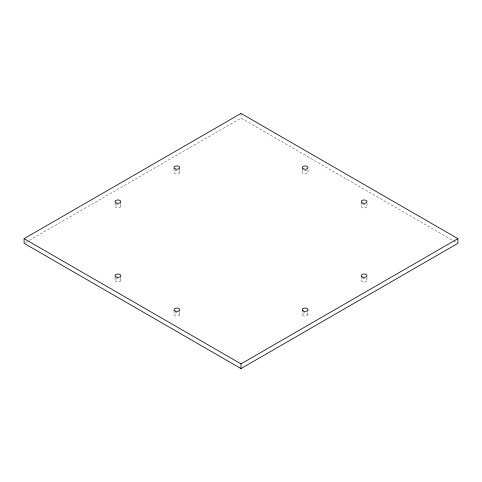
<?xml version="1.0" encoding="UTF-8"?>
<svg xmlns="http://www.w3.org/2000/svg" width="482" height="482" viewBox="0 0 482 482"><rect width="100%" height="100%" fill="white"/><g stroke="black" fill="none" stroke-linecap="round" stroke-linejoin="round"><path stroke-width="0.36" stroke-dasharray="2.41 1.81" d="M25.401 242.597L28.661 240.717M29.312 240.337L241 118.12L452.688 240.337M453.339 240.717L457.249 242.97M366.965 202.976L366.965 206.326A2.874 1.663 0 0 1 362.651 207.766A2.874 1.663 0 0 1 362.651 204.892A2.874 1.663 0 0 1 366.965 206.326M366.965 277.011L366.965 280.367A2.874 1.663 0 0 1 362.651 281.807A2.874 1.663 0 0 1 362.651 278.927A2.874 1.663 0 0 1 366.965 280.367M361.217 202.301L361.217 206.326M361.217 276.343L361.217 280.367M307.998 169.598L307.998 172.285A2.874 1.663 0 0 1 303.684 173.719A2.874 1.663 0 0 1 303.684 170.845A2.874 1.663 0 0 1 307.998 172.285M307.95 309.932L307.95 314.632A2.85 1.645 0 0 1 303.383 315.722A2.85 1.645 0 0 1 304.028 312.89A2.85 1.645 0 0 1 307.95 314.632M302.244 168.254L302.244 172.285M302.292 309.932L302.292 314.632M241 113.427L241 118.12M179.756 168.254L179.756 172.285A2.874 1.663 0 0 1 175.442 173.719A2.874 1.663 0 0 1 175.442 170.845A2.874 1.663 0 0 1 179.756 172.285M179.756 310.39L179.756 314.415A2.874 1.663 0 0 1 175.442 315.855A2.874 1.663 0 0 1 175.442 312.975A2.874 1.663 0 0 1 179.756 314.415M174.002 168.254L174.002 172.285M174.002 310.39L174.002 314.415M120.783 202.301L120.783 206.326A2.874 1.663 0 0 1 116.469 207.766A2.874 1.663 0 0 1 116.469 204.892A2.874 1.663 0 0 1 120.783 206.326M120.783 276.343L120.783 280.367A2.874 1.663 0 0 1 116.469 281.807A2.874 1.663 0 0 1 116.469 278.927A2.874 1.663 0 0 1 120.783 280.367M115.035 202.976L115.035 206.326M115.035 277.011L115.035 280.367"/><path stroke-width="0.72" d="M24.1 238.65L241 113.427L457.9 238.65L457.9 243.35L241 368.573L24.1 243.35L24.1 238.65L241 363.88L457.9 238.65M241 363.88L241 368.573M116.469 203.073A2.874 1.663 0 0 0 120.783 201.633A2.874 1.663 0 0 0 116.469 200.193A2.874 1.663 0 0 0 116.469 203.073M116.469 277.108A2.874 1.663 0 0 0 120.783 275.674A2.874 1.663 0 0 0 116.469 274.234A2.874 1.663 0 0 0 116.469 277.108M362.651 203.073A2.874 1.663 0 0 0 366.965 201.633A2.874 1.663 0 0 0 362.651 200.193A2.874 1.663 0 0 0 362.651 203.073M303.383 311.023A2.85 1.645 0 0 0 307.95 309.932A2.85 1.645 0 0 0 304.028 308.197A2.85 1.645 0 0 0 303.383 311.023M175.442 311.155A2.874 1.663 0 0 0 179.756 309.715A2.874 1.663 0 0 0 175.442 308.281A2.874 1.663 0 0 0 175.442 311.155M362.651 277.108A2.874 1.663 0 0 0 366.965 275.674A2.874 1.663 0 0 0 362.651 274.234A2.874 1.663 0 0 0 362.651 277.108M175.442 169.025A2.874 1.663 0 0 0 179.756 167.585A2.874 1.663 0 0 0 175.442 166.145A2.874 1.663 0 0 0 175.442 169.025M303.684 169.025A2.874 1.663 0 0 0 307.998 167.585A2.874 1.663 0 0 0 303.684 166.145A2.874 1.663 0 0 0 303.684 169.025"/></g></svg>
